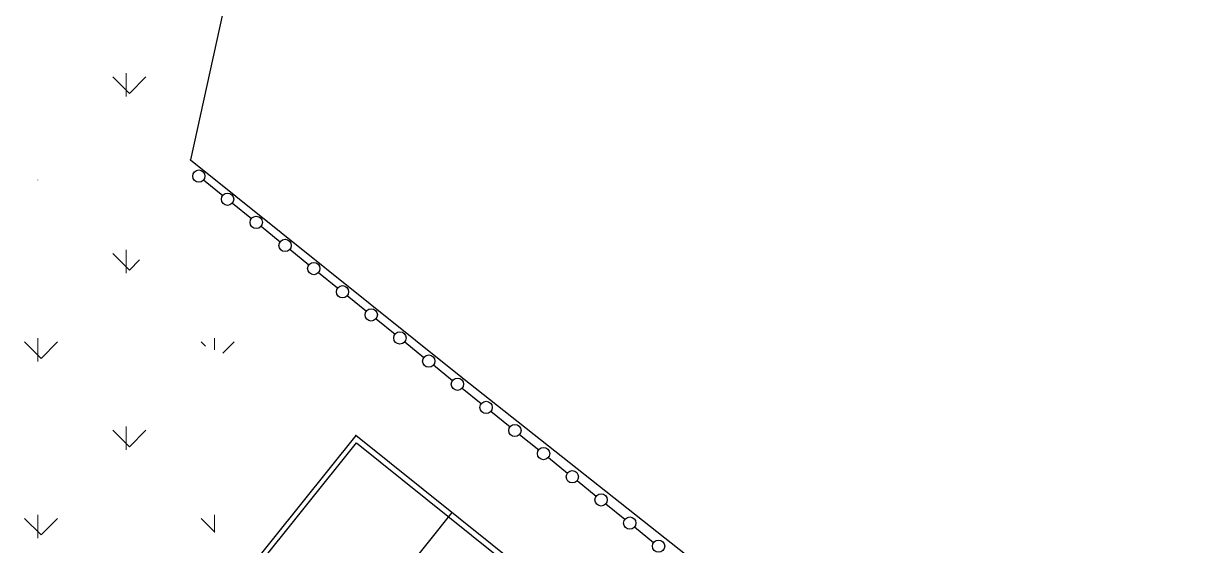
# Model space of a CAD drawing. Header units: metres. Extents: x 64 to 796628, y 142 to 671743.
# Drawn here: x 364417.4 to 364513.5, y 376171.3 to 376213.8 of the extents above; entities that cross this region are included whole.
import ezdxf

# ---------------------------------------------------------------- set-up
doc = ezdxf.new("R2010")
doc.units = ezdxf.units.M
doc.header["$LTSCALE"] = 2
doc.linetypes.add('AXES', pattern=[50.800000000000004, 31.75, -6.35, 6.35, -6.35])
doc.linetypes.add('UNE_LIGNE_CONTINUE', pattern=[0])
for name, color, linetype, lineweight in [('Espace Vert', 3, 'Continuous', 5), ('Ligne arbre', 3, 'LIMITE1', 25), ('MUR IAV', 7, 'AXES', 25)]:
    doc.layers.add(name, color=color, linetype=linetype, lineweight=lineweight)
doc.layers.add('MUR', color=7, linetype='UNE_LIGNE_CONTINUE')
doc.layers.add('youssef', color=7, linetype='Continuous')
doc.linetypes.add('LIMITE1', pattern='A,6.35,-2.54,[133,ltypeshp.shx,S=2.54,R=0,X=-2.54,Y=0],-2.54,25.4', length=36.83)
pattern_1 = [(90, (0, 0), (-7.184200000000001, 7.184200000000001), [1.905, -12.4634]), (45, (0, 0), (-7.184204896855322, 7.184204896855324), [1.905, -8.255]), (135, (0, 0), (-7.184204896855324, -7.184204896855322), [1.905, -8.255])]

msp = doc.modelspace()

# ---------------------------------------------------------------- hatches: boundary and pattern name
at = {"layer": 'Espace Vert'}
h = msp.add_hatch(dxfattribs=at)
h.set_pattern_fill('GRASS', color=256, scale=0.4, style=0)
h.set_pattern_definition(pattern_1)
edge = h.paths.add_edge_path()
edge.add_line((364417.9363418857, 376236.2116593827), (364435.1778880971, 376242.7688315495))
edge.add_line((364435.1778880971, 376242.7688315495), (364429.0537022442, 376203.7816530326))
edge.add_line((364429.0537022442, 376203.7816530326), (364390.6773421802, 376205.1153169081))
edge.add_line((364390.6773421802, 376205.1153169081), (364417.8247193973, 376236.400974406))
edge.add_line((364417.8247193973, 376236.400974406), (364417.8247193973, 376236.0119899645))
h = msp.add_hatch(dxfattribs=at)
h.set_pattern_fill('GRASS', color=256, scale=0.4, style=0)
h.set_pattern_definition(pattern_1)
h.paths.add_polyline_path([(364403.0792944903, 376190.3446385365), (364405.7245107357, 376194.7002221392), (364411.6057677142, 376190.8706693001), (364408.9440295825, 376186.7828902254)], flags=17)
edge = h.paths.add_edge_path()
edge.add_line((364428.6840650698, 376102.3673541942), (364430.7310653308, 376100.6912058866))
edge.add_line((364430.7310653308, 376100.6912058866), (364436.4952611343, 376107.7307442504))
edge.add_line((364427.9524642152, 376101.4738848431), (364429.8530807568, 376103.7950174896))
edge.add_line((364429.8530807568, 376103.7950174896), (364425.8684697138, 376107.0577425526))
edge.add_line((364425.8684697138, 376107.0577425526), (364423.9678531723, 376104.7366099062))
edge.add_line((364423.3017392327, 376104.6649811435), (364423.6042090577, 376105.0343731645))
edge.add_line((364423.6653833473, 376104.3672178852), (364423.3017392327, 376104.6649811435))
edge.add_line((364423.6042090577, 376105.0343731645), (364419.5166734457, 376108.3813761075))
edge.add_line((364419.5166734457, 376108.3813761075), (364417.383630164, 376105.824224106))
edge.add_line((364417.383630164, 376105.824224106), (364409.7180214918, 376112.2184764107))
edge.add_line((364409.7180214918, 376112.2184764107), (364412.1897911728, 376115.2180800357))
edge.add_line((364407.3128089347, 376119.2368699621), (364412.1897911728, 376115.2180800357))
edge.add_line((364404.8410392536, 376116.2372663371), (364396.4136403388, 376123.1817135815))
edge.add_line((364407.3128089347, 376119.2368699621), (364404.8410392536, 376116.2372663371))
edge.add_line((364381.1365547869, 376135.554292532), (364396.0416555616, 376122.730293332))
edge.add_line((364381.1365547869, 376135.554292532), (364385.5689617242, 376175.996182083))
edge.add_line((364395.0729717017, 376202.5138256116), (364388.0978047053, 376199.0696927013))
edge.add_line((364385.5689617242, 376175.996182083), (364388.0978047053, 376199.0696927013))
edge.add_line((364418.4730240771, 376201.1219451234), (364395.0729717017, 376202.5138256116))
edge.add_line((364439.4030342043, 376184.6063443436), (364418.4730240771, 376201.1219451234))
edge.add_line((364438.0003553616, 376176.5748184117), (364439.4030342043, 376184.6063443436))
edge.add_line((364431.2178973872, 376169.1602054389), (364438.0003553616, 376176.5748184117))
edge.add_line((364424.7102435827, 376160.1996147556), (364431.2178973872, 376169.1602054389))
edge.add_line((364420.6804022255, 376148.1294205519), (364424.7102435827, 376160.1996147556))
edge.add_line((364420.6804022255, 376148.1294205519), (364445.2220738923, 376128.8609278149))
edge.add_line((364445.2220738923, 376128.8609278149), (364453.7947619043, 376136.693189493))
edge.add_arc((364456.4365445409, 376131.427492233), 5.891229339697014, 77.21261796974689, 116.6427667577688)
edge.add_line((364460.629638061, 376109.7954969942), (364473.693135948, 376124.7308530118))
edge.add_line((364473.693135948, 376124.7308530118), (364457.7404723631, 376137.1726080166))
edge.add_arc((364459.3585093216, 376107.1340606856), 2.949408668970822, 64.47039000440348, 123.9833615492032)
edge.add_line((364457.7099310611, 376109.5797101323), (364440.4899310611, 376122.9897101322))
edge.add_line((364439.47, 376121.68), (364440.4899310611, 376122.9897101322))
edge.add_line((364456.69, 376108.27), (364439.47, 376121.68))
edge.add_arc((364459.1039939055, 376107.0587854906), 2.700816018119847, 153.3549223467323, 215.9151719075346)
edge.add_line((364456.9166399034, 376105.4745223706), (364449.6072119927, 376096.7480154153))
edge.add_line((364449.6072119927, 376096.7480154153), (364437.8445708124, 376106.6005461228))
edge.add_line((364435.8682688475, 376106.9650283711), (364436.4952611343, 376107.7307442504))
edge.add_line((364436.4952611343, 376107.7307442504), (364437.8755183894, 376106.6005461228))
edge.add_line((364403.0792944903, 376190.3446385365), (364399.1944473318, 376183.9478924814))
edge.add_line((364399.1944473318, 376183.9478924814), (364404.8582696301, 376180.5081617539))
edge.add_line((364404.8582696301, 376180.5081617539), (364408.9440295825, 376186.7828902254))

# ---------------------------------------------------------------- linework, layer by layer
msp.add_point((364444.4, 376180.26))
at = {"layer": 'Ligne arbre'}
for points in [[(364432.0241140423, 376201.0392916747), (364433.5763906064, 376199.7781661978)], [(364434.3607626933, 376199.1578446662), (364435.9130392573, 376197.8967191892)], [(364436.6974113443, 376197.2763976576), (364438.2496879083, 376196.0152721807)], [(364439.0340599953, 376195.394950649), (364440.5863365593, 376194.1338251721)], [(364441.3707086462, 376193.5135036404), (364442.9229852103, 376192.2523781635)], [(364443.7073572972, 376191.6320566318), (364445.2596338612, 376190.3709311549)], [(364446.0440059482, 376189.7506096233), (364447.5962825122, 376188.4894841464)], [(364448.3806545992, 376187.8691626147), (364449.9329311632, 376186.6080371378)], [(364450.7173032502, 376185.9877156061), (364452.2695798142, 376184.7265901292)], [(364453.0539519011, 376184.1062685975), (364454.6062284652, 376182.8451431206)], [(364455.3906005521, 376182.224821589), (364456.9428771161, 376180.963696112)], [(364457.7272492031, 376180.3433745804), (364459.2795257671, 376179.0822491035)], [(364460.063897854, 376178.4619275718), (364461.6161744181, 376177.2008020949)], [(364462.4005465051, 376176.5804805632), (364463.9528230691, 376175.3193550863)], [(364464.737195156, 376174.6990335546), (364466.2894717201, 376173.4379080777)], [(364467.073843807, 376172.8175865461), (364468.626120371, 376171.5564610692)]]:
    msp.add_lwpolyline(points, dxfattribs=at)
for centre in [(364431.6346676191, 376201.3528701871), (364433.9713162701, 376199.4714231786), (364436.3079649211, 376197.58997617), (364438.644613572, 376195.7085291614), (364440.981262223, 376193.8270821528), (364443.317910874, 376191.9456351442), (364445.654559525, 376190.0641881357), (364447.991208176, 376188.1827411271), (364450.3278568269, 376186.3012941185), (364452.6645054779, 376184.4198471099), (364455.0011541289, 376182.5384001014), (364457.3378027798, 376180.6569530928), (364459.6744514309, 376178.7755060842), (364462.0111000818, 376176.8940590756), (364464.3477487328, 376175.012612067), (364466.6843973838, 376173.1311650585), (364469.0210460347, 376171.2497180498)]:
    msp.add_circle(centre, 0.4999999999999999, dxfattribs=at)
at = {"layer": 'MUR'}
for p, q in [((364444.4, 376180.26), (364425.9688312353, 376157.2744099508)), ((364444.4, 376180.26), (364425.9688312353, 376157.2744099508)), ((364426.5753589855, 376157.3420079175), (364444.4668982516, 376179.6546236918)), ((364426.5753589855, 376157.3420079175), (364444.4668982516, 376179.6546236918)), ((364467.8165385695, 376161.4832719135), (364444.4, 376180.26)), ((364467.8165385695, 376161.4832719135), (364444.4, 376180.26)), ((364444.4668982516, 376179.6546236918), (364467.2118014524, 376161.4164514919)), ((364444.4668982516, 376179.6546236918), (364467.2118014524, 376161.4164514919)), ((364433.8503823858, 376151.0485900957), (364452.2356442995, 376173.976929513)), ((364433.8503823858, 376151.0485900957), (364452.2356442995, 376173.976929513))]:
    msp.add_line(p, q, dxfattribs=at)
msp.add_point((364444.4, 376180.26), dxfattribs=at)
at = {"layer": 'MUR IAV'}
for p, q in [((364440.09, 376244.45), (364430.9603379298, 376202.6855008676)), ((364430.9603379298, 376202.6855008676), (364452.9509281942, 376185.0614463931))]:
    msp.add_line(p, q, dxfattribs=at)
msp.add_lwpolyline([(364452.9509281942, 376185.0614463931), (364513.4978041492, 376137.1749491663)], dxfattribs=at)
msp.add_lwpolyline([(364452.9509281942, 376185.0614463931), (364513.4978041492, 376137.1749491663)], dxfattribs=at)
msp.add_lwpolyline([(364452.9509281942, 376185.0614463931), (364513.4978041492, 376137.1749491663)], dxfattribs=at)
msp.add_lwpolyline([(364452.9509281942, 376185.0614463931), (364513.4978041492, 376137.1749491663)], dxfattribs=at)
for p in [(364430.9603379298, 376202.6855008676), (364452.9509281942, 376185.0614463931)]:
    msp.add_point(p, dxfattribs=at)
at = {"layer": 'youssef'}
for p in [(364430.9603379298, 376202.6855008676), (364452.9509281942, 376185.0614463931)]:
    msp.add_point(p, dxfattribs=at)

doc.saveas('drawing.dxf')
